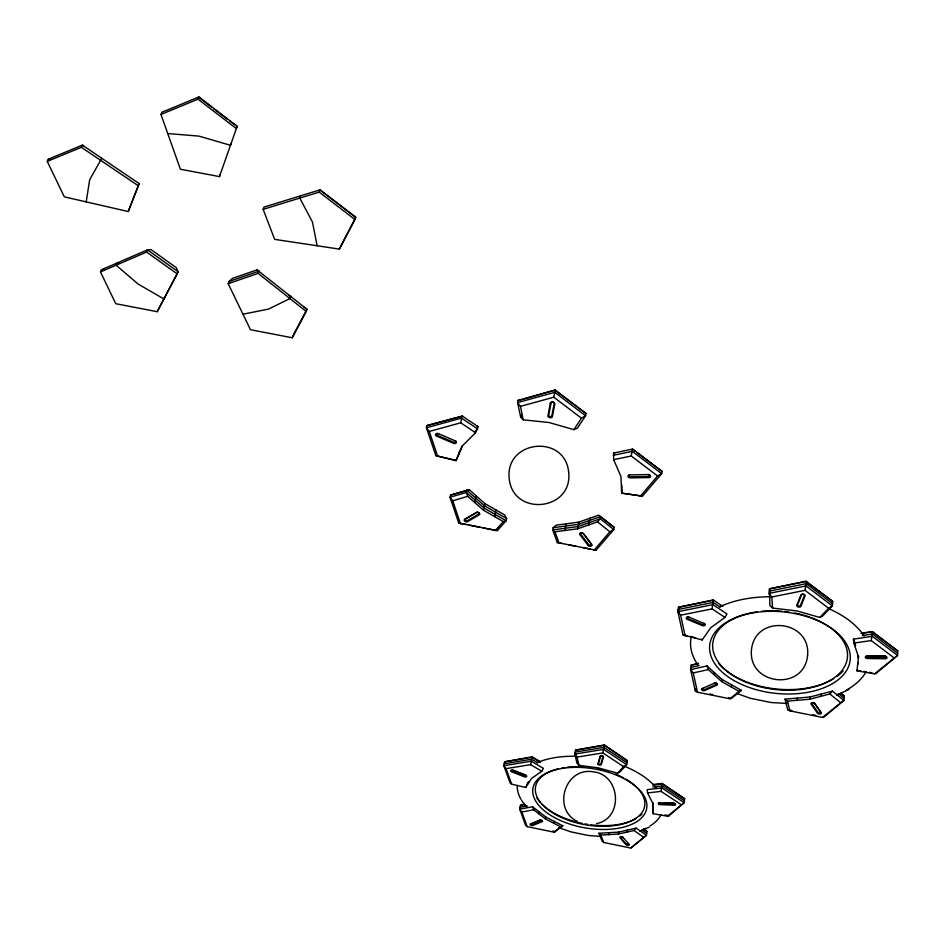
<?xml version="1.0" encoding="UTF-8"?>
<svg xmlns="http://www.w3.org/2000/svg" width="945" height="945" viewBox="0 0 945 945"><rect width="100%" height="100%" fill="white"/><g stroke="black" fill="none" stroke-linecap="round" stroke-linejoin="round"><path stroke-width="1.42" d="M861.686 632.985L872.625 631.78L897.75 650.916L897.526 655.452L876.027 673.466L874.55 673.832L856.961 670.867L856.914 670.253M857.658 664.878L857.812 662.622M858.107 658.122L858.249 655.877M840.766 693.169L844.204 695.945L843.897 700.387L824.005 717.054L822.552 717.432L789.925 710.864L787.705 709.73L785.035 699.158L809.865 697.02L832.415 691.126L843.897 700.387L822.552 717.432M832.71 601.386L832.356 605.934L822.717 615.951L819.787 617.439L796.895 610.931L772.597 608.072L769.915 605.473L769.466 588.865L805.813 581.234L832.71 601.386L806.935 582.096M820.922 696.3L821.099 694.079M785.035 699.158L787.48 701.131L809.688 699.229L809.865 697.02M797.226 700.304L797.415 698.083M731.406 687.062L731.666 684.865M741.412 690.37L739.084 691.386L721.602 681.522L721.862 679.325L707.037 665.953L690.606 669.592L695.343 691.114L697.481 692.224L729.918 698.768L731.442 698.39L741.412 690.37L721.862 679.325M856.961 670.867L858.568 656.184M714.207 674.86L714.479 672.663M713.227 599.969L712.117 608.899L680.624 615.183L677.872 611.698L678.486 607.269L713.227 599.969L722.819 606.383M652.7 784.539L662.15 783.44L684.664 798.726L684.168 802.683L669.095 815.712L667.548 816.244L653.149 813.68L652.877 803.474L647.538 792.926L647.171 789.654L661.913 787.953L684.168 802.683L667.548 816.244M695.343 691.114L695.626 688.94M698.497 663.272L691.173 665.221L690.606 669.592L693.264 672.923L697.481 692.224M644.514 829.344L646.959 831.435L646.427 835.309L630.776 848.055L603.772 842.467L602.225 841.31L598.929 833.266L618.691 832.12L636.162 828.115L646.427 835.309L630.776 848.055M653.03 809.215L653.302 807.243M627.114 832.072L627.397 830.123M598.929 833.266L600.748 835.073L618.408 834.057L618.691 832.12M627.279 760.666L626.677 764.647L620.109 771.852L617.534 773.199L598.587 767.919L578.907 765.308L576.887 763.017L574.903 754.075L575.576 750.117L604.115 744.955L627.279 760.666L604.115 744.955M608.497 834.624L608.793 832.699M662.055 471.401L661.701 473.681L642.446 496.137L621.633 493.136L620.959 476.516L613.671 459.66L613.589 453.068L632.701 449.052L662.055 471.401L636.965 452.655M86.196 201.876L89.657 179.81L101.729 158.299M474.532 432.042L477.638 428.935L461.491 418.103L426.431 427.79L429.266 431.452L460.723 422.805L462.034 415.871L478.158 426.703L475.548 432.739L462.696 445.591L456.022 460.687L435.893 455.679L426.431 427.79L427.01 425.581L462.341 416.107M614.144 527.345L613.766 529.578L596.059 550.214L557.314 542.548L552.719 529.921L553.144 527.712L556.274 525.136L578.824 522.136L598.681 515.155L614.144 527.345L602.048 517.86M554.053 823.378L554.384 821.465M562.83 825.8L560.692 826.792L545.572 819.02L545.915 817.106L532.602 806.758L519.715 809.168L525.668 825.469L527.168 826.627L554.053 832.179L562.83 825.8L545.915 817.106M538.933 813.869L539.276 811.944M588.711 524.924L589.916 518.238M541.78 771.238L531.433 778.538L525.751 787.492L511.694 784.196L510.158 783.039L503.827 765.698L531.279 761.209L543.399 768.391L541.78 771.238L530.653 764.647L532.106 756.827L539.5 761.221M594.027 550.285L609.879 531.775L613.766 529.578L600.311 518.781L578.009 526.578L552.719 529.921L554.987 531.787L577.596 528.81L578.824 522.136M523.258 804.337L520.423 805.341L519.715 809.168L521.829 812.003L527.168 826.627M528.243 783.57L528.598 781.621L526.708 784.622M585.994 413.485L585.569 415.753L577.3 428.239L573.863 429.656L548.974 422.498L523.258 419.828L520.671 417.241L517.588 402.594L518.084 400.337L555.223 390.037L585.994 413.485L556.333 391.254M564.897 530.476L566.161 523.825M532.106 756.827L504.583 761.812L503.827 765.698L506.024 768.651L511.694 784.196M573.863 429.656L581.447 418.186L585.569 415.753L554.75 392.317L517.588 402.594L520.447 406.374L553.794 397.195L555.223 390.037L523.317 399.215M506.614 518.521L506.154 520.73L497.271 530.677L458.762 523.058L450.033 497.306L450.552 495.109L469.263 489.699L485.009 503.65L504.736 514.978L506.614 518.521L484.513 505.847L466.842 490.207L466.334 492.416L467.728 496.302L483.521 510.253L503.307 521.569L506.154 520.73L484.017 508.044L466.334 492.416L450.033 497.306L452.738 500.791L460.546 523.884M578.907 765.308L577.1 757.099L574.903 754.075L603.607 749.373L626.677 764.647L623.558 766.596L602.851 752.917L604.233 745.392L575.576 750.117M520.671 417.241L521.156 414.997M497.271 530.677L497.755 528.479M494.625 516.608L496.078 510.005M483.521 510.253L485.009 503.65M474.697 502.457L476.209 495.853M613.671 459.66L631.248 455.998L632.394 449.17L634.674 450.919M819.787 617.439L828.623 608.237L832.356 605.934L806.05 585.935L769.006 593.377L771.781 596.98L805.01 590.341L806.451 581.388L769.466 588.865L769.667 591.558M458.939 454.084L459.471 451.864L456.022 460.687M647.538 792.926L661.075 791.367L662.15 783.44M874.55 673.832L897.526 655.452L872.353 636.328L853.453 639.127L853.867 643.108L871.231 640.545L872.625 631.78L861.013 633.516M354.989 219.547L355.71 217.291L319.965 189.862L263.938 207.12L263.135 209.353L274.676 239.368L339.326 249.102L354.989 219.547L319.209 192.107L263.135 209.353M339.326 249.102L355.71 217.291L319.965 189.862L319.209 192.107M306.227 311.496L306.948 309.275L257.064 269.857L232.387 278.397L228.997 281.492L228.194 283.701L250.484 329.71L292.288 337.778L306.227 311.496L258.139 273.365L228.194 283.701M292.288 337.778L293.021 335.569M300.569 195.839L299.801 198.072L312.429 221.98L317.142 245.759M219.464 176.597L237.16 126.299L198.922 96.945L161.914 112.242L160.969 114.451L180.4 169.238L219.464 176.597L220.339 174.376M258.139 273.365L258.93 271.144L257.064 269.857M128.248 211.538L139.175 183.519L128.248 211.538L64.319 196.855L47.25 161.394L48.278 159.221L82.369 145.128L139.222 183.625M231.289 143.061L230.426 145.294L198.97 136.115L167.737 133.54M177.223 273.92L178.073 271.735L176.266 267.648L151.058 249.598L147.467 249.846L101.398 269.798L100.477 271.959L115.751 303.699L157.201 311.696L177.223 273.92L146.581 252.031L100.477 271.959M157.201 311.696L178.073 271.735L147.467 249.846L146.581 252.031M164.796 296.801L163.946 298.986L138.088 284.032L116.07 265.214L116.979 263.053L119.164 262.958M653.149 813.68L653.184 802.931M160.969 114.451L198.001 99.166L198.922 96.945M139.175 183.519L138.242 185.716L81.364 147.314L47.25 161.394M460.014 450.659L462.152 445.792M81.364 147.314L82.369 145.128L83.762 146.144M293.682 334.317L306.948 309.275L304.042 307.149M724.957 617.439L726.941 613.955L712.967 604.646L677.872 611.698L682.975 634.875L702.182 639.93L710.77 627.669L724.957 617.439L712.117 608.899M640.379 496.16L657.614 476.02L661.701 473.681L632.323 451.332L613.187 455.336M495.156 530.724L503.307 521.569M809.688 699.229L829.816 693.984L832.415 691.126M577.596 528.81L597.5 521.864L600.311 518.781L600.701 516.549L578.411 524.357L553.144 527.712M617.534 773.199L623.558 766.596M618.408 834.057L634 830.501L636.162 828.115M659.149 802.789L659.941 803.852L674.08 804.419C677.837 801.962 664.429 803.191 664.075 802.789M554.053 832.179L560.692 826.792M729.918 698.768L739.084 691.386M621.633 493.136L642.446 496.137M836.608 695.296L848.929 689.401M640.013 831.305L649.345 827.064M540.138 819.976L530.842 824.241L532.708 824.725L542.028 820.768L540.363 819.917L530.346 824.087A1.677 0.85 11.1 0 0 530.677 825.174A1.677 0.85 11.1 0 0 532.696 825.552L542.335 821.583A1.689 0.85 10.9 0 0 542.005 820.496A1.689 0.85 10.9 0 0 539.973 820.106M228.997 281.492L258.93 271.144M714.066 683.27L714.467 683.14A2.055 1.158 7.4 0 1 716.912 683.601A2.055 1.158 7.4 0 1 717.149 685.042L704.521 690.63A2.032 1.146 7.7 0 1 702.088 690.181A2.032 1.146 7.7 0 1 701.84 688.751L714.562 683.07A1.358 0.768 7.4 0 1 716.475 683.27A1.358 0.768 7.4 0 1 716.404 684.369L704.557 689.626A1.358 0.768 7.7 0 1 702.643 689.413A1.358 0.768 7.7 0 1 702.714 688.338M469.263 489.699L450.552 495.109M452.738 500.791L467.728 496.302M460.983 416.485L427.01 425.581M596.602 823.627C624.338 817.98 620.215 773.778 592.621 771.746C564.933 767.234 551.998 809.369 577.348 821.37M691.173 665.221L698.012 663.697M690.889 667.406L699.099 665.587M693.264 672.923L708.36 669.592L721.602 681.522M713.522 600.181L678.486 607.269L679.077 609.997M242.971 314.201L268.474 309.109L289.938 298.573L290.682 296.352L289.099 295.289M518.084 400.337L521.935 399.593M520.423 805.341L524.711 804.526M520.069 807.254L527.227 805.908M521.829 812.003L533.689 809.806L545.572 819.02M613.589 453.068L614.864 452.856M504.583 761.812L532 757.288L540.469 762.32M504.205 763.749L531.633 759.248L537.693 762.839M506.024 768.651L530.653 764.647M577.1 757.099L602.851 752.917M101.398 269.798L104.812 269.278M862.324 635.572L872.483 634.048L897.632 653.184M653.078 785.082L662.445 783.984L684.664 798.726M652.806 787.055L662.173 785.968L684.416 800.698M48.278 159.221L50.746 158.984M787.15 703.446L771.309 702.537L750.283 698.296L736.509 693.311M647.975 474.626L648.518 474.662A2.303 1.5 8.3 0 1 650.526 476.115A2.303 1.5 8.3 0 1 649.168 477.603L629.996 477.863A2.292 1.488 8.8 0 1 627.988 476.422A2.292 1.488 8.8 0 1 629.323 474.933L648.128 474.567A1.536 0.992 8.3 0 1 649.853 475.548A1.536 0.992 8.3 0 1 648.577 476.587L630.563 476.823A1.524 0.992 8.8 0 1 629.724 474.851M600.04 836.372L588.333 835.474L570.91 831.872L558.696 827.643M858.273 670.477L861.001 670.938M863.742 671.399L866.47 671.86M869.199 672.32L871.928 672.781M664.831 814.956L669.095 815.712M458.762 523.058L465.897 524.463M468.755 525.03L480.166 527.286M483.013 527.853L494.424 530.11M557.314 542.548L561.613 543.399M568.795 544.816L575.966 546.234M583.136 547.663L590.318 549.08M593.188 549.647L596.059 550.214M709.789 694.032L712.672 694.61M728.56 697.812L731.442 698.39M787.705 709.73L791.886 710.581M812.83 714.798L815.63 715.365M552.742 831.08L555.601 831.659M435.893 455.679L455.762 460.274M682.975 634.875L687.228 635.867M690.074 636.528L695.756 637.851M689.271 617.321L688.799 617.179A2.126 1.264 7.8 0 0 686.448 617.593A2.126 1.264 7.8 0 0 686.85 619.164L702.619 625.696A2.126 1.264 7.5 0 0 704.982 625.271A2.126 1.264 7.5 0 0 704.592 623.712L689.059 617.132A1.417 0.839 7.8 0 0 687.145 617.298A1.417 0.839 7.8 0 0 687.712 618.502L702.513 624.633A1.417 0.839 7.5 0 0 704.427 624.456A1.417 0.839 7.5 0 0 703.871 623.275M438.598 433.767L438.078 433.601A2.28 1.488 14.2 0 0 435.716 434.18A2.28 1.488 14.2 0 0 436.425 436.07L453.907 443.453A2.268 1.488 13.7 0 0 456.27 442.874A2.268 1.488 13.7 0 0 455.596 441.008L438.492 433.649A1.512 0.992 14.2 0 0 436.555 433.92A1.512 0.992 14.2 0 0 437.358 435.35L453.777 442.295A1.512 0.992 13.7 0 0 455.726 442.024A1.512 0.992 13.7 0 0 454.935 440.606M525.81 775.172L513.064 770.187L511.458 770.423L524.605 776.034L525.963 776.058L526.011 775.325M477.119 426.041L478.158 426.703M661.075 791.367L681.05 804.561M626.984 762.662L603.914 747.389L575.233 752.09L576.084 755.929M897.75 650.916L871.774 631.473M720.232 607.068L713.251 602.414L678.179 609.478L679.077 613.577M460.723 422.805L475.548 432.739M634 830.501L643.439 837.105M643.545 829.025L646.959 831.435M642.139 830.171L646.699 833.372M841.003 693.618L844.204 695.945M805.01 590.341L828.623 608.237M871.231 640.545L893.816 657.685M832.533 603.654L806.25 583.656L769.242 591.121L769.738 597.842M553.794 397.195L581.447 418.186M631.248 455.998L657.614 476.02M199.927 98.186L211.337 106.939M213.617 108.687L227.308 119.2M229.588 120.948L237.16 126.299L236.285 128.532L198.001 99.166M597.5 521.864L609.879 531.775M829.816 693.984L840.377 702.489M838.309 693.535L844.05 698.166M623.05 837.424L622.826 837.223A1.701 0.85 9.6 0 0 620.806 836.774C620.7 837.79 626.653 846.992 628.72 843.909M701.438 639.174L702.182 639.93M600.748 835.073L603.772 842.467M707.037 665.953L708.36 669.592M554.987 531.787L559.204 543.399M525.444 786.618L525.751 787.492M532.602 806.758L533.689 809.806M429.266 431.452L437.724 456.459M853.453 639.127L855.662 645.73M853.867 643.108L858.568 657.165M787.48 701.131L789.925 710.864M680.624 615.183L685.172 635.973M520.447 406.374L523.258 419.828M771.781 596.98L772.597 608.072M621.775 484.927L622.093 492.853M865.939 672.167A90.307 52.412 6 0 1 846.295 690.169M697.942 664.926A90.307 52.412 6 0 1 691.362 636.517M719.511 606.867A90.307 52.412 6 0 1 769.372 596.779M828.694 608.627A90.307 52.412 6 0 1 864.12 636.02M825.316 624.385A67.709 39.288 6 0 1 822.126 684.263A67.709 39.288 6 0 1 721.165 665.634A67.709 39.288 6 0 1 757.335 611.84M761.682 611.32A67.709 39.288 6 0 1 781.728 611.214M784.633 611.498A67.709 39.288 6 0 1 788.992 612.053M794.698 613.033A67.709 39.288 6 0 1 809.759 617.156M811.046 617.628A67.709 39.288 6 0 1 824.146 623.7M843.153 670.962A70.497 40.966 5.9 0 1 837.046 676.384M833.561 678.711A70.497 40.966 5.9 0 1 718.436 663.355M660.98 814.897A73.875 38.225 10.1 0 1 650.089 825.942M645.636 828.399A73.875 38.225 10.1 0 1 641.927 830.029M526.731 806.865A73.875 38.225 10.1 0 1 521.687 800.439M521.026 799.352A73.875 38.225 10.1 0 1 517.305 785.354M537.28 762.603A73.875 38.225 10.1 0 1 576.025 756.26M624.043 766.076A73.875 38.225 10.1 0 1 656.137 787.764M642.045 813.999A57.68 29.897 10.1 0 1 639.836 815.96M636.28 818.382A57.68 29.897 10.1 0 1 590.519 824.749M587.731 824.359A57.68 29.897 10.1 0 1 584.943 823.886M582.155 823.355A57.68 29.897 10.1 0 1 542.241 804.478M540.221 802.376A57.68 29.897 10.1 0 1 536.89 798.041M625.909 779.188A55.389 28.657 10.1 0 1 628.649 822.055A55.389 28.657 10.1 0 1 548.348 809.889A55.389 28.657 10.1 0 1 557.952 768.887M561.826 768.037A55.389 28.657 10.1 0 1 564.543 767.564M567.354 767.198A55.389 28.657 10.1 0 1 583.809 766.903M597.842 768.805A55.389 28.657 10.1 0 1 601.989 769.738M615.608 774.144A55.389 28.657 10.1 0 1 623.499 777.841M885.512 656.267A1.453 0.839 3.9 0 1 886.268 657.212A1.453 0.839 3.9 0 1 884.933 657.814L867.616 657.566A1.441 0.827 4.2 0 1 866.092 656.704A1.441 0.827 4.2 0 1 867.439 655.889L884.78 656.137A1.453 0.839 3.9 0 1 885.158 656.173M812.499 702.596A1.382 0.768 5.6 0 0 811.755 703.553L818.086 712.495A1.37 0.768 5.6 0 0 819.87 713.038A1.37 0.768 5.6 0 0 820.614 712.081L814.295 703.127A1.382 0.768 5.6 0 0 813.208 702.584M568.677 472.228C573.036 510.855 512.981 517.104 509.19 478.572C504.925 439.968 564.992 433.566 568.677 472.228M597.901 763.808L597.901 764.032A1.795 0.957 9.9 0 0 599.402 765.06A1.795 0.957 9.9 0 0 601.28 764.729L603.524 756.874A1.807 0.969 9.8 0 0 602.012 755.835A1.807 0.969 9.8 0 0 600.122 756.177L597.901 763.808M796.789 605.355L796.741 605.674A2.209 1.323 5.3 0 0 798.442 607.021A2.209 1.323 5.3 0 0 800.876 606.489L805.14 595.716A2.221 1.335 5.1 0 0 803.427 594.358A2.221 1.335 5.1 0 0 800.97 594.889L796.789 605.355M550.25 403.231L547.887 416.119A2.339 1.571 11.1 0 0 549.884 417.69A2.339 1.571 11.1 0 0 552.329 416.981L554.869 403.739A2.362 1.595 11.1 0 0 552.849 402.133A2.362 1.595 11.1 0 0 550.392 402.865L550.25 403.231M551.124 402.842L548.773 415.28A1.559 1.051 11.1 0 0 550.096 416.603A1.559 1.051 11.1 0 0 551.821 415.871L554.207 403.432A1.571 1.063 11.1 0 0 552.86 402.097A1.571 1.063 11.1 0 0 551.124 402.842M807.585 655.629C803.935 691.669 747.767 685.444 751.476 649.676C755.303 613.683 811.105 619.861 807.585 655.629M600.666 756.024L598.575 763.406A1.193 0.638 9.9 0 0 599.567 764.257A1.193 0.638 9.9 0 0 600.902 763.879L603.005 756.508A1.193 0.638 9.8 0 0 602.012 755.646A1.193 0.638 9.8 0 0 600.666 756.024M801.537 594.783L797.568 604.906A1.465 0.874 5.3 0 0 798.655 606.028A1.465 0.874 5.3 0 0 800.415 605.473L804.419 595.35A1.477 0.886 5.1 0 0 803.309 594.216A1.477 0.886 5.1 0 0 801.537 594.783M464.704 519.337L464.42 519.573A2.162 1.347 13 0 0 464.928 521.286A2.162 1.347 13 0 0 467.515 521.746L479.552 514.623A2.173 1.37 12.7 0 0 479.056 512.899A2.173 1.37 12.7 0 0 476.445 512.426L464.704 519.337M476.682 512.438L465.401 519.148A1.441 0.898 13 0 0 465.531 520.447A1.441 0.898 13 0 0 467.527 520.648L478.82 513.95A1.453 0.91 12.7 0 0 478.702 512.627A1.453 0.91 12.7 0 0 476.682 512.438M620.9 836.632L620.711 836.727A1.701 0.85 9.6 0 0 619.932 837.613L626.405 844.936A1.701 0.85 9.5 0 0 628.413 845.373A1.701 0.85 9.5 0 0 629.299 844.546L622.649 837.022L620.9 836.632M867.321 656.043L866.813 656.066A2.173 1.252 4.2 0 0 865.325 657.259A2.173 1.252 4.2 0 0 867.061 658.5L885.5 658.771A2.185 1.252 3.9 0 0 887.001 657.578A2.185 1.252 3.9 0 0 885.276 656.338L867.321 656.043M659.728 802.813L659.326 802.825A1.76 0.91 8.9 0 0 658.287 803.687A1.76 0.91 8.9 0 0 659.811 804.644L674.541 805.211A1.772 0.921 8.6 0 0 675.604 804.349A1.772 0.921 8.6 0 0 674.08 803.392L659.728 802.813M513.17 770.411L512.781 770.293A1.748 0.91 11.4 0 0 510.926 770.565A1.748 0.91 11.4 0 0 511.399 771.734L524.699 776.896A1.748 0.91 11.2 0 0 526.554 776.636A1.748 0.91 11.2 0 0 526.082 775.479L513.17 770.411M588.298 545.631L579.698 534.397A2.197 1.37 10.1 0 1 580.785 532.98A2.197 1.37 10.1 0 1 583.396 533.535L591.995 544.792A2.185 1.358 9.9 0 1 590.885 546.186A2.185 1.358 9.9 0 1 588.298 545.631M817.673 713.44L810.928 703.919A2.079 1.158 5.6 0 1 812.18 702.773A2.079 1.158 5.6 0 1 814.625 703.293L821.347 712.837A2.067 1.146 5.6 0 1 820.095 713.959A2.067 1.146 5.6 0 1 817.673 713.44M591.251 544.025L583.183 533.464A1.453 0.91 10.1 0 0 581.234 532.874A1.453 0.91 10.1 0 0 580.632 534.055L588.711 544.603A1.453 0.898 9.9 0 0 590.649 545.194A1.453 0.898 9.9 0 0 591.251 544.025M734.1 680.636A70.615 40.907 6 0 0 849.094 665.044A70.615 40.907 6 0 0 756.626 612.301A70.615 40.907 6 0 0 734.1 680.636M556.239 818.488A57.763 29.838 10.1 0 0 646.604 808.885A57.763 29.838 10.1 0 0 566.563 767.836A57.763 29.838 10.1 0 0 556.239 818.488"/></g></svg>
